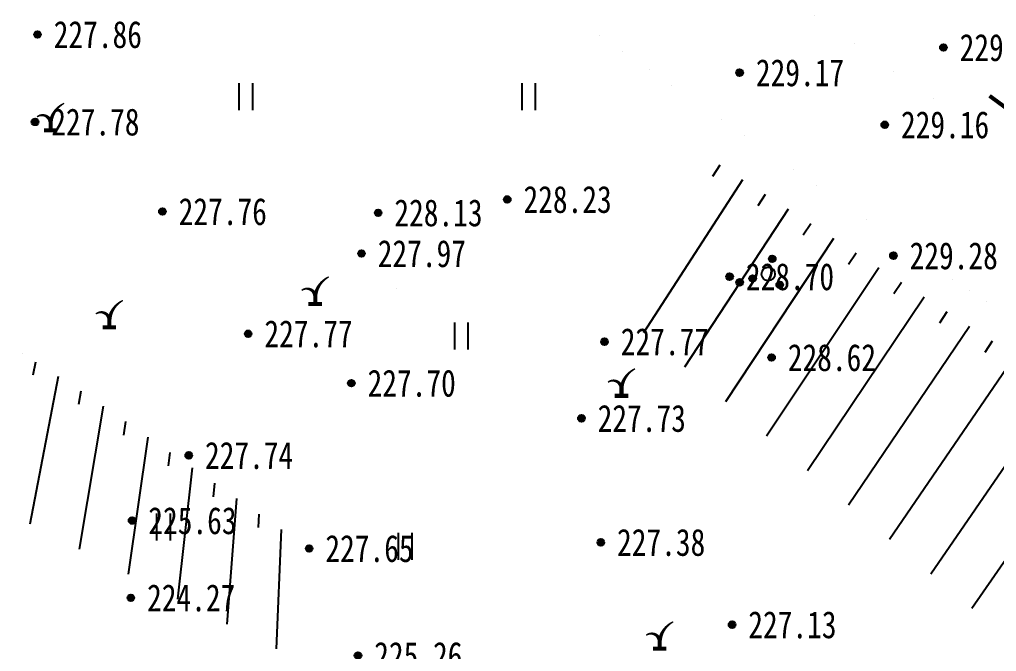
# Model space of a CAD drawing. Header units: millimetres. Extents: x -725 to 2274960, y -506 to 2980382.
# Drawn here: x 560397.66 to 560433.8, y 2885600.27 to 2885623.63 of the extents above; entities that cross this region are included whole.
import ezdxf
from ezdxf.enums import TextEntityAlignment as Align

# ---------------------------------------------------------------- set-up
doc = ezdxf.new("R2010")
doc.units = ezdxf.units.MM
doc.header["$LTSCALE"] = 1000
doc.linetypes.add('X3', pattern=[5, 4, -1])
doc.linetypes.add('X4', pattern=[1.6, 0, -1.6])
for name, color, linetype in [('assist', 8, 'Continuous'), ('DLSS', 8, 'Continuous'), ('DMTZ', 8, 'Continuous'), ('GCD', 8, 'Continuous'), ('JMD', 8, 'Continuous'), ('SXSS', 5, 'Continuous'), ('YHJ_剖面_梁板', 4, 'Continuous'), ('ZBTZ', 8, 'Continuous')]:
    doc.layers.add(name, color=color, linetype=linetype)
doc.styles.add('等线体', font='simhei.ttf')
doc.linetypes.add('10421', pattern='A,2,[150,AAA.SHX,S=0.5,R=0,X=0,Y=0.5],1e-11', length=2)
doc.linetypes.add('1161', pattern='A,0,[149,AAA.SHX,S=0.15,R=0,X=0,Y=0],-1.6', length=1.6)
doc.linetypes.add('443', pattern='A,5,[169,AAA.SHX,S=0.83,R=0,X=0,Y=0],5', length=10)

# ---------------------------------------------------------------- blocks, each defined once
blk = doc.blocks.new('gc123')
at = {"flags": 128}
for points in [[(1, 2, 0.1, 0.3, 0.253002), (0, 0.555, 0.15, 0.15, 0)], [(0, 0.555, 0.3, 0.1, 0.588194), (-1, 1, 0.05, 0.1, 0)]]:
    blk.add_lwpolyline(points, format="xyseb", dxfattribs=at)
at = {"linetype": 'Continuous', "const_width": 0.3}
blk.add_lwpolyline([(-0.5, 0), (0.5, 0)], dxfattribs=at)
at = {"linetype": 'Continuous', "const_width": 0.3, "flags": 128}
blk.add_lwpolyline([(0, 0.555), (0, 0)], dxfattribs=at)
blk = doc.blocks.new('*U36')
at = {"linetype": 'Continuous'}
for points in [[(-0.25, 2.2), (-0.238, 2.123), (-0.238, 2.277)], [(-0.238, 2.277), (-0.202, 2.053), (-0.202, 2.347)], [(-0.202, 2.053), (-0.238, 2.277), (-0.238, 2.123)], [(-0.202, 2.347), (-0.147, 1.998), (-0.147, 2.402)], [(-0.147, 1.998), (-0.202, 2.347), (-0.202, 2.053)], [(-0.147, 2.402), (-0.077, 1.962), (-0.077, 2.438)], [(-0.077, 1.962), (-0.147, 2.402), (-0.147, 1.998)], [(-0.077, 2.438), (0, 1.95), (0, 2.45)], [(0, 1.95), (-0.077, 2.438), (-0.077, 1.962)], [(0, 2.45), (0.077, 1.962), (0.077, 2.438)], [(0.077, 1.962), (0, 2.45), (0, 1.95)], [(0.077, 2.438), (0.147, 1.998), (0.147, 2.402)], [(0.147, 1.998), (0.077, 2.438), (0.077, 1.962)], [(0.147, 2.402), (0.202, 2.053), (0.202, 2.347)], [(0.202, 2.053), (0.147, 2.402), (0.147, 1.998)], [(0.202, 2.347), (0.238, 2.123), (0.238, 2.277)], [(0.238, 2.123), (0.202, 2.347), (0.202, 2.053)], [(0.25, 2.2), (0.238, 2.277), (0.238, 2.123)]]:
    blk.add_solid(points, dxfattribs=at)
blk = doc.blocks.new('*U35')
at = {"linetype": 'Continuous'}
for points in [[(-0.077, 1.438), (0, 0.95), (0, 1.45)], [(0, 1.45), (0.077, 0.962), (0.077, 1.438)], [(0.077, 0.962), (0, 1.45), (0, 0.95)], [(-0.25, 1.2), (-0.238, 1.123), (-0.238, 1.277)], [(-0.238, 1.277), (-0.202, 1.053), (-0.202, 1.347)], [(-0.202, 1.053), (-0.238, 1.277), (-0.238, 1.123)], [(-0.202, 1.347), (-0.147, 0.998), (-0.147, 1.402)], [(-0.147, 0.998), (-0.202, 1.347), (-0.202, 1.053)], [(-0.147, 1.402), (-0.077, 0.962), (-0.077, 1.438)], [(-0.077, 0.962), (-0.147, 1.402), (-0.147, 0.998)], [(0, 0.95), (-0.077, 1.438), (-0.077, 0.962)], [(0.077, 1.438), (0.147, 0.998), (0.147, 1.402)], [(0.147, 0.998), (0.077, 1.438), (0.077, 0.962)], [(0.147, 1.402), (0.202, 1.053), (0.202, 1.347)], [(0.202, 1.053), (0.147, 1.402), (0.147, 0.998)], [(0.202, 1.347), (0.238, 1.123), (0.238, 1.277)], [(0.238, 1.123), (0.202, 1.347), (0.202, 1.053)], [(0.25, 1.2), (0.238, 1.277), (0.238, 1.123)]]:
    blk.add_solid(points, dxfattribs=at)
blk = doc.blocks.new('*U34')
at = {"linetype": 'Continuous'}
for points in [[(-1.25, -0.6), (-1.238, -0.677), (-1.238, -0.523)], [(-1.238, -0.523), (-1.202, -0.747), (-1.202, -0.453)], [(-1.202, -0.747), (-1.238, -0.523), (-1.238, -0.677)], [(-1.202, -0.453), (-1.147, -0.802), (-1.147, -0.398)], [(-1.147, -0.802), (-1.202, -0.453), (-1.202, -0.747)], [(-1.147, -0.398), (-1.077, -0.838), (-1.077, -0.362)], [(-1.077, -0.838), (-1.147, -0.398), (-1.147, -0.802)], [(-1.077, -0.362), (-1, -0.85), (-1, -0.35)], [(-1, -0.85), (-1.077, -0.362), (-1.077, -0.838)], [(-1, -0.35), (-0.923, -0.838), (-0.923, -0.362)], [(-0.923, -0.838), (-1, -0.35), (-1, -0.85)], [(-0.923, -0.362), (-0.853, -0.802), (-0.853, -0.398)], [(-0.853, -0.802), (-0.923, -0.362), (-0.923, -0.838)], [(-0.853, -0.398), (-0.798, -0.747), (-0.798, -0.453)], [(-0.798, -0.747), (-0.853, -0.398), (-0.853, -0.802)], [(-0.798, -0.453), (-0.762, -0.677), (-0.762, -0.523)], [(-0.762, -0.677), (-0.798, -0.453), (-0.798, -0.747)], [(-0.75, -0.6), (-0.762, -0.523), (-0.762, -0.677)]]:
    blk.add_solid(points, dxfattribs=at)
blk = doc.blocks.new('*U33')
at = {"linetype": 'Continuous'}
for points in [[(0.75, -0.6), (0.762, -0.677), (0.762, -0.523)], [(0.762, -0.523), (0.798, -0.747), (0.798, -0.453)], [(0.798, -0.747), (0.762, -0.523), (0.762, -0.677)], [(0.798, -0.453), (0.853, -0.802), (0.853, -0.398)], [(0.853, -0.802), (0.798, -0.453), (0.798, -0.747)], [(0.853, -0.398), (0.923, -0.838), (0.923, -0.362)], [(0.923, -0.838), (0.853, -0.398), (0.853, -0.802)], [(0.923, -0.362), (1, -0.85), (1, -0.35)], [(1, -0.85), (0.923, -0.362), (0.923, -0.838)], [(1, -0.35), (1.077, -0.838), (1.077, -0.362)], [(1.077, -0.838), (1, -0.35), (1, -0.85)], [(1.077, -0.362), (1.147, -0.802), (1.147, -0.398)], [(1.147, -0.802), (1.077, -0.362), (1.077, -0.838)], [(1.147, -0.398), (1.202, -0.747), (1.202, -0.453)], [(1.202, -0.747), (1.147, -0.398), (1.147, -0.802)], [(1.202, -0.453), (1.238, -0.677), (1.238, -0.523)], [(1.238, -0.677), (1.202, -0.453), (1.202, -0.747)], [(1.25, -0.6), (1.238, -0.523), (1.238, -0.677)]]:
    blk.add_solid(points, dxfattribs=at)
blk = doc.blocks.new('gc160')
for centre, radius in [((0, 2.2), 0.25), ((0, 1.2), 0.25), ((0, 0), 0.5), ((-1, -0.6), 0.25), ((1, -0.6), 0.25)]:
    blk.add_circle(centre, radius)
at = {"linetype": 'Continuous'}
for name in ['*U36', '*U35', '*U34', '*U33']:
    blk.add_blockref(name, (0, 0), dxfattribs=at)
blk = doc.blocks.new('gc121')
for p, q in [((-0.5, 0), (-0.5, 2)), ((0.5, 0), (0.5, 2))]:
    blk.add_line(p, q)
blk = doc.blocks.new('gc200')
h = blk.add_hatch(color=256)
edge = h.paths.add_edge_path()
edge.add_arc((0, 0), 0.25, 0, 360)
blk.add_circle((0, 0), 0.25)

msp = doc.modelspace()

# ---------------------------------------------------------------- linework, layer by layer
at = {"layer": 'assist', "linetype": 'Continuous', "const_width": 0.00000222, "flags": 128}
for points in [[(560371.3757, 2885629.963), (560376.1613, 2885626.6797), (560379.2263, 2885623.4611), (560388.399, 2885617.2501), (560400.2141, 2885609.7102), (560407.8671, 2885604.4093), (560407.2737, 2885600.2982), (560390.3839, 2885608.8465), (560368.6341, 2885623.395)], [(560371.3757, 2885629.963), (560376.1613, 2885626.6797), (560379.2263, 2885623.4611), (560388.399, 2885617.2501), (560400.2141, 2885609.7102), (560407.8671, 2885604.4093), (560407.2737, 2885600.2982), (560390.3839, 2885608.8465), (560368.6341, 2885623.395)], [(560422.729, 2885618.7947), (560436.8254, 2885609.6889), (560458.8227, 2885595.594), (560477.608, 2885581.7345), (560486.6463, 2885574.9887), (560501.4833, 2885561.9574), (560509.7471, 2885554.6603), (560504.4053, 2885549.308), (560498.293, 2885554.0558), (560480.9079, 2885571.1457), (560459.6912, 2885584.8182), (560437.6658, 2885597.8396), (560419.2278, 2885613.3274)], [(560422.729, 2885618.7947), (560436.8254, 2885609.6889), (560458.8227, 2885595.594), (560477.608, 2885581.7345), (560486.6463, 2885574.9887), (560501.4833, 2885561.9574), (560509.7471, 2885554.6603), (560504.4053, 2885549.308), (560498.293, 2885554.0558), (560480.9079, 2885571.1457), (560459.6912, 2885584.8182), (560437.6658, 2885597.8396), (560419.2278, 2885613.3274)]]:
    msp.add_lwpolyline(points, close=True, dxfattribs=at)
at = {"layer": 'assist', "color": 8, "linetype": 'Continuous', "const_width": 0.00000222, "flags": 128}
msp.add_lwpolyline([(560415.1388, 2885600.511), (560424.866, 2885594.6311), (560440.3629, 2885584.4867), (560451.8439, 2885575.9953), (560462.3093, 2885568.3624), (560470.6625, 2885560.9388), (560480.5006, 2885554.3019), (560491.987, 2885545.1086), (560499.8502, 2885539.157), (560495.8505, 2885536.545), (560481.5448, 2885548.3402), (560460.2217, 2885565.5946), (560442.9716, 2885578.6093), (560427.3952, 2885588.1665), (560413.7529, 2885596.1384)], close=True, dxfattribs=at)
msp.add_lwpolyline([(560415.1388, 2885600.511), (560424.866, 2885594.6311), (560440.3629, 2885584.4867), (560451.8439, 2885575.9953), (560462.3093, 2885568.3624), (560470.6625, 2885560.9388), (560480.5006, 2885554.3019), (560491.987, 2885545.1086), (560499.8502, 2885539.157), (560495.8505, 2885536.545), (560481.5448, 2885548.3402), (560460.2217, 2885565.5946), (560442.9716, 2885578.6093), (560427.3952, 2885588.1665), (560413.7529, 2885596.1384)], close=True, dxfattribs=at)
at = {"layer": 'DLSS', "linetype": 'X3', "const_width": 0.0001, "flags": 128}
for points, elevation in [([(560602.7051, 2885498.5574), (560587.9401, 2885503.5184), (560577.2169, 2885507.2568), (560567.1558, 2885512.0239), (560553.8781, 2885519.2211), (560538.0305, 2885531.2246), (560524.6792, 2885542.6793), (560513.0957, 2885552.6893), (560495.4796, 2885568.2188), (560484.0251, 2885577.9468), (560458.6705, 2885596.5553), (560431.8988, 2885614.212), (560412.7416, 2885627.4434), (560396.9685, 2885635.5986), (560390.6671, 2885639.1491)], 222.1495), ([(560412.158, 2885633.289), (560418.9093, 2885629.2711), (560425.987, 2885624.5234), (560438.1994, 2885616.0126), (560446.8462, 2885610.0254), (560461.2674, 2885600.435), (560468.4164, 2885595.6736), (560482.6738, 2885585.0549), (560495.5396, 2885574.2139), (560510.3611, 2885561.808), (560525.307, 2885548.57), (560534.2104, 2885540.6416), (560541.3275, 2885534.5549), (560549.242, 2885528.2381), (560556.1877, 2885523.4429), (560565.2041, 2885518.4674), (560574.7122, 2885513.6644), (560583.2466, 2885510.3415), (560592.3922, 2885506.7754), (560600.8898, 2885504.2336), (560604.4755, 2885502.9819)], 222.9981)]:
    msp.add_lwpolyline(points, dxfattribs=dict(at, elevation=elevation))
at = {"layer": 'DLSS', "color": 4, "const_width": 0.0001, "flags": 128}
for points, elevation in [([(560602.7051, 2885498.5574), (560587.9401, 2885503.5184), (560577.2169, 2885507.2568), (560567.1558, 2885512.0239), (560553.8781, 2885519.2211), (560538.0305, 2885531.2246), (560524.6792, 2885542.6793), (560513.0957, 2885552.6893), (560495.4796, 2885568.2188), (560484.0251, 2885577.9468), (560458.6705, 2885596.5553), (560431.8988, 2885614.212), (560412.7416, 2885627.4434), (560396.9685, 2885635.5986), (560390.6671, 2885639.1491)], 222.1495), ([(560412.158, 2885633.289), (560418.9093, 2885629.2711), (560425.987, 2885624.5234), (560438.1994, 2885616.0126), (560446.8462, 2885610.0254), (560461.2674, 2885600.435), (560468.4164, 2885595.6736), (560482.6738, 2885585.0549), (560495.5396, 2885574.2139), (560510.3611, 2885561.808), (560525.307, 2885548.57), (560534.2104, 2885540.6416), (560541.3275, 2885534.5549), (560549.242, 2885528.2381), (560556.1877, 2885523.4429), (560565.2041, 2885518.4674), (560574.7122, 2885513.6644), (560583.2466, 2885510.3415), (560592.3922, 2885506.7754), (560600.8898, 2885504.2336), (560604.4755, 2885502.9819)], 222.9981)]:
    msp.add_lwpolyline(points, dxfattribs=dict(at, elevation=elevation))
at = {"layer": 'DMTZ', "linetype": 'Continuous'}
for p, q in [((560423.569, 2885618.2521, 222.9543), (560423.2982, 2885617.8317, 222.9543)), ((560423.569, 2885618.2521, 222.9543), (560423.2982, 2885617.8317, 222.9543)), ((560424.409, 2885617.7095, 222.9543), (560420.7453, 2885612.0528, 222.9543)), ((560424.409, 2885617.7095, 222.9543), (560420.7453, 2885612.0528, 222.9543)), ((560425.2489, 2885617.1669, 222.9543), (560424.9761, 2885616.7479, 222.9543)), ((560425.2489, 2885617.1669, 222.9543), (560424.9761, 2885616.7479, 222.9543)), ((560426.0889, 2885616.6243, 222.9543), (560422.2628, 2885610.7781, 222.9543)), ((560426.0889, 2885616.6243, 222.9543), (560422.2628, 2885610.7781, 222.9543)), ((560426.9289, 2885616.0817, 222.9543), (560426.6542, 2885615.6639, 222.9543)), ((560426.9289, 2885616.0817, 222.9543), (560426.6542, 2885615.6639, 222.9543)), ((560427.7689, 2885615.5391, 222.9543), (560423.7803, 2885609.5034, 222.9543)), ((560427.7689, 2885615.5391, 222.9543), (560423.7803, 2885609.5034, 222.9543)), ((560428.6089, 2885614.9965, 222.9543), (560428.3324, 2885614.5799, 222.9543)), ((560428.6089, 2885614.9965, 222.9543), (560428.3324, 2885614.5799, 222.9543)), ((560429.4489, 2885614.4539, 222.9543), (560425.2978, 2885608.2287, 222.9543)), ((560429.4489, 2885614.4539, 222.9543), (560425.2978, 2885608.2287, 222.9543)), ((560430.2889, 2885613.9113, 222.9543), (560430.0107, 2885613.4958, 222.9543)), ((560430.2889, 2885613.9113, 222.9543), (560430.0107, 2885613.4958, 222.9543)), ((560431.1289, 2885613.3687, 222.9543), (560426.8153, 2885606.954, 222.9543)), ((560431.1289, 2885613.3687, 222.9543), (560426.8153, 2885606.954, 222.9543)), ((560431.9689, 2885612.826, 222.9543), (560431.6891, 2885612.4117, 222.9543)), ((560431.9689, 2885612.826, 222.9543), (560431.6891, 2885612.4117, 222.9543)), ((560432.8088, 2885612.2834, 222.9543), (560428.3328, 2885605.6793, 222.9543)), ((560432.8088, 2885612.2834, 222.9543), (560428.3328, 2885605.6793, 222.9543)), ((560433.6488, 2885611.7408, 222.9543), (560433.3676, 2885611.3274, 222.9543)), ((560433.6488, 2885611.7408, 222.9543), (560433.3676, 2885611.3274, 222.9543)), ((560434.4888, 2885611.1982, 222.9543), (560429.8503, 2885604.4046, 222.9543)), ((560434.4888, 2885611.1982, 222.9543), (560429.8503, 2885604.4046, 222.9543)), ((560398.24, 2885610.97, 221.3898), (560398.1409, 2885610.4799, 221.3898)), ((560398.24, 2885610.97, 221.3898), (560398.1409, 2885610.4799, 221.3898)), ((560399.083, 2885610.432, 221.3898), (560398.0322, 2885604.9755, 221.3898)), ((560399.083, 2885610.432, 221.3898), (560398.0322, 2885604.9755, 221.3898)), ((560436.1688, 2885610.113, 222.9543), (560431.3678, 2885603.13, 222.9543)), ((560436.1688, 2885610.113, 222.9543), (560431.3678, 2885603.13, 222.9543)), ((560399.926, 2885609.8941, 221.3898), (560399.8362, 2885609.4022, 221.3898)), ((560399.926, 2885609.8941, 221.3898), (560399.8362, 2885609.4022, 221.3898)), ((560400.7552, 2885609.3354, 221.3898), (560399.8554, 2885604.0527, 221.3898)), ((560400.7552, 2885609.3354, 221.3898), (560399.8554, 2885604.0527, 221.3898)), ((560437.8512, 2885609.0316, 222.9543), (560432.8852, 2885601.8553, 222.9543)), ((560437.8512, 2885609.0316, 222.9543), (560432.8852, 2885601.8553, 222.9543)), ((560401.5772, 2885608.766, 221.3898), (560401.4999, 2885608.272, 221.3898)), ((560401.5772, 2885608.766, 221.3898), (560401.4999, 2885608.272, 221.3898)), ((560402.3993, 2885608.1966, 221.3898), (560401.6787, 2885603.1299, 221.3898)), ((560402.3993, 2885608.1966, 221.3898), (560401.6787, 2885603.1299, 221.3898)), ((560403.2214, 2885607.6272, 221.3898), (560403.1582, 2885607.1312, 221.3898)), ((560403.2214, 2885607.6272, 221.3898), (560403.1582, 2885607.1312, 221.3898)), ((560404.0434, 2885607.0578, 221.3898), (560403.5019, 2885602.2071, 221.3898)), ((560404.0434, 2885607.0578, 221.3898), (560403.5019, 2885602.2071, 221.3898)), ((560404.8655, 2885606.4884, 221.3898), (560404.818, 2885605.9906, 221.3898)), ((560404.8655, 2885606.4884, 221.3898), (560404.818, 2885605.9906, 221.3898)), ((560405.6875, 2885605.919, 221.3898), (560405.3252, 2885601.2843, 221.3898)), ((560405.6875, 2885605.919, 221.3898), (560405.3252, 2885601.2843, 221.3898)), ((560406.5096, 2885605.3496, 221.3898), (560406.4795, 2885604.8505, 221.3898)), ((560406.5096, 2885605.3496, 221.3898), (560406.4795, 2885604.8505, 221.3898)), ((560407.3317, 2885604.7802, 221.3898), (560407.1485, 2885600.3615, 221.3898)), ((560407.3317, 2885604.7802, 221.3898), (560407.1485, 2885600.3615, 221.3898))]:
    msp.add_line(p, q, dxfattribs=at)
at = {"layer": 'DMTZ', "linetype": '10421', "elevation": 222.7383, "flags": 128}
msp.add_lwpolyline([(560400.7328, 2885622.07, 0.00000222, 0.00000222, 0), (560398.3013, 2885624.6301, 0.00000222, 0.00000222, 0), (560395.3984, 2885626.8153, 0.00000222, 0.00000222, 0), (560391.7759, 2885628.9428, 0.00000222, 0.00000222, 0), (560389.2984, 2885630.5712, 0.00000222, 0.00000222, 0)], format="xyseb", dxfattribs=at)
msp.add_lwpolyline([(560400.7328, 2885622.07, 0.00000222, 0.00000222, 0), (560398.3013, 2885624.6301, 0.00000222, 0.00000222, 0), (560395.3984, 2885626.8153, 0.00000222, 0.00000222, 0), (560391.7759, 2885628.9428, 0.00000222, 0.00000222, 0), (560389.2984, 2885630.5712, 0.00000222, 0.00000222, 0)], format="xyseb", dxfattribs=at)
at = {"layer": 'DMTZ', "linetype": 'Continuous', "const_width": 0.00000222}
for points, elevation in [([(560371.3757, 2885629.963), (560376.1613, 2885626.6797), (560379.2263, 2885623.4611), (560388.399, 2885617.2501), (560400.2141, 2885609.7102), (560407.8671, 2885604.4093)], 221.3898), ([(560371.3757, 2885629.963), (560376.1613, 2885626.6797), (560379.2263, 2885623.4611), (560388.399, 2885617.2501), (560400.2141, 2885609.7102), (560407.8671, 2885604.4093)], 221.3898), ([(560422.729, 2885618.7947), (560436.8254, 2885609.6889), (560458.8227, 2885595.594), (560477.608, 2885581.7345), (560486.6463, 2885574.9887), (560501.4833, 2885561.9574), (560509.7471, 2885554.6603)], 222.9543), ([(560422.729, 2885618.7947), (560436.8254, 2885609.6889), (560458.8227, 2885595.594), (560477.608, 2885581.7345), (560486.6463, 2885574.9887), (560501.4833, 2885561.9574), (560509.7471, 2885554.6603)], 222.9543), ([(560415.1388, 2885600.511), (560424.866, 2885594.6311), (560440.3629, 2885584.4867), (560451.8439, 2885575.9953), (560462.3093, 2885568.3624), (560470.6625, 2885560.9388), (560480.5006, 2885554.3019), (560491.987, 2885545.1086), (560499.8502, 2885539.157)], 220.0246), ([(560415.1388, 2885600.511), (560424.866, 2885594.6311), (560440.3629, 2885584.4867), (560451.8439, 2885575.9953), (560462.3093, 2885568.3624), (560470.6625, 2885560.9388), (560480.5006, 2885554.3019), (560491.987, 2885545.1086), (560499.8502, 2885539.157)], 220.0246)]:
    msp.add_lwpolyline(points, dxfattribs=dict(at, elevation=elevation))
at = {"layer": 'DMTZ', "linetype": 'X4', "const_width": 0.00000222}
for points, elevation in [([(560368.6341, 2885623.395), (560390.3839, 2885608.8465), (560407.2737, 2885600.2982)], 221.3898), ([(560368.6341, 2885623.395), (560390.3839, 2885608.8465), (560407.2737, 2885600.2982)], 221.3898), ([(560419.2278, 2885613.3274), (560437.6658, 2885597.8396), (560459.6912, 2885584.8182), (560480.9079, 2885571.1457), (560498.293, 2885554.0558), (560504.4053, 2885549.308)], 222.9543)]:
    msp.add_lwpolyline(points, dxfattribs=dict(at, elevation=elevation))
at = {"layer": 'JMD', "linetype": '443', "elevation": 224.4733, "flags": 128}
msp.add_lwpolyline([(560433.5464, 2885620.8112, 0.15, 0.15, 0), (560440.5297, 2885615.6903, 0.15, 0.15, 0), (560444.8788, 2885618.941, 0.15, 0.15, 0)], format="xyseb", dxfattribs=at)
msp.add_lwpolyline([(560433.5464, 2885620.8112, 0.15, 0.15, 0), (560440.5297, 2885615.6903, 0.15, 0.15, 0), (560444.8788, 2885618.941, 0.15, 0.15, 0)], format="xyseb", dxfattribs=at)
at = {"layer": 'SXSS', "linetype": 'Continuous', "elevation": 217.1504, "flags": 128}
msp.add_lwpolyline([(560434.5789, 2885582.8984, 0.00000222, 0.00000222, 0), (560429.0172, 2885586.2701, 0.00000222, 0.00000222, 0), (560424.8243, 2885588.8277, 0.00000222, 0.00000222, 0), (560422.0923, 2885590.3424, 0.00000222, 0.00000222, 0), (560413.6528, 2885595.017, 0.00000222, 0.00000222, 0), (560409.0036, 2885597.3331, 0.00000222, 0.00000222, 0), (560405.636, 2885598.9997, 0.00000222, 0.00000222, 0), (560402.1952, 2885600.6123, 0.00000222, 0.00000222, 0), (560399.5264, 2885602.5159, 0.00000222, 0.00000222, 0), (560397.4825, 2885604.2126, 0.00000222, 0.00000222, 0)], format="xyseb", dxfattribs=at)
msp.add_lwpolyline([(560434.5789, 2885582.8984, 0.00000222, 0.00000222, 0), (560429.0172, 2885586.2701, 0.00000222, 0.00000222, 0), (560424.8243, 2885588.8277, 0.00000222, 0.00000222, 0), (560422.0923, 2885590.3424, 0.00000222, 0.00000222, 0), (560413.6528, 2885595.017, 0.00000222, 0.00000222, 0), (560409.0036, 2885597.3331, 0.00000222, 0.00000222, 0), (560405.636, 2885598.9997, 0.00000222, 0.00000222, 0), (560402.1952, 2885600.6123, 0.00000222, 0.00000222, 0), (560399.5264, 2885602.5159, 0.00000222, 0.00000222, 0), (560397.4825, 2885604.2126, 0.00000222, 0.00000222, 0)], format="xyseb", dxfattribs=at)
at = {"layer": 'YHJ_剖面_梁板'}
msp.add_circle((589254.9496, 2837256.879), 143124.932, dxfattribs=at)
at = {"layer": 'ZBTZ', "linetype": '1161', "flags": 128}
for points, elevation in [([(560388.4728, 2885630.5038, 0.00000222, 0.00000222, 0), (560384.3416, 2885623.415, 0.00000222, 0.00000222, 0), (560387.8288, 2885619.0314, 0.00000222, 0.00000222, 0), (560396.9663, 2885612.2335, 0.00000222, 0.00000222, 0), (560404.6635, 2885607.3008, 0.00000222, 0.00000222, 0), (560408.7427, 2885604.726, 0.00000222, 0.00000222, 0), (560412.4437, 2885612.939, 0.00000222, 0.00000222, 0), (560410.1232, 2885615.0389, 0.00000222, 0.00000222, 0), (560391.8239, 2885627.284, 0.00000222, 0.00000222, 0), (560388.4728, 2885630.5038, 0.00000222, 0.00000222, 0)], 222.6535), ([(560388.4728, 2885630.5038, 0.00000222, 0.00000222, 0), (560384.3416, 2885623.415, 0.00000222, 0.00000222, 0), (560387.8288, 2885619.0314, 0.00000222, 0.00000222, 0), (560396.9663, 2885612.2335, 0.00000222, 0.00000222, 0), (560404.6635, 2885607.3008, 0.00000222, 0.00000222, 0), (560408.7427, 2885604.726, 0.00000222, 0.00000222, 0), (560412.4437, 2885612.939, 0.00000222, 0.00000222, 0), (560410.1232, 2885615.0389, 0.00000222, 0.00000222, 0), (560391.8239, 2885627.284, 0.00000222, 0.00000222, 0), (560388.4728, 2885630.5038, 0.00000222, 0.00000222, 0)], 222.6535), ([(560452.4925, 2885589.7962, 0.00000222, 0.00000222, 0), (560442.1956, 2885595.5323, 0.00000222, 0.00000222, 0), (560432.2097, 2885602.4995, 0.00000222, 0.00000222, 0), (560417.925, 2885613.9105, 0.00000222, 0.00000222, 0), (560413.5263, 2885609.0881, 0.00000222, 0.00000222, 0), (560413.5397, 2885606.5388, 0.00000222, 0.00000222, 0), (560416.3404, 2885601.4121, 0.00000222, 0.00000222, 0), (560419.9271, 2885598.6591, 0.00000222, 0.00000222, 0), (560427.0126, 2885593.4027, 0.00000222, 0.00000222, 0), (560436.9781, 2885586.9919, 0.00000222, 0.00000222, 0), (560444.266, 2885581.9887, 0.00000222, 0.00000222, 0), (560447.6636, 2885579.841, 0.00000222, 0.00000222, 0), (560449.7851, 2885585.1221, 0.00000222, 0.00000222, 0), (560452.4925, 2885589.7962, 0.00000222, 0.00000222, 0)], 219.8638), ([(560452.4925, 2885589.7962, 0.00000222, 0.00000222, 0), (560442.1956, 2885595.5323, 0.00000222, 0.00000222, 0), (560432.2097, 2885602.4995, 0.00000222, 0.00000222, 0), (560417.925, 2885613.9105, 0.00000222, 0.00000222, 0), (560413.5263, 2885609.0881, 0.00000222, 0.00000222, 0), (560413.5397, 2885606.5388, 0.00000222, 0.00000222, 0), (560416.3404, 2885601.4121, 0.00000222, 0.00000222, 0), (560419.9271, 2885598.6591, 0.00000222, 0.00000222, 0), (560427.0126, 2885593.4027, 0.00000222, 0.00000222, 0), (560436.9781, 2885586.9919, 0.00000222, 0.00000222, 0), (560444.266, 2885581.9887, 0.00000222, 0.00000222, 0), (560447.6636, 2885579.841, 0.00000222, 0.00000222, 0), (560449.7851, 2885585.1221, 0.00000222, 0.00000222, 0), (560452.4925, 2885589.7962, 0.00000222, 0.00000222, 0)], 219.8638)]:
    msp.add_lwpolyline(points, format="xyseb", dxfattribs=dict(at, elevation=elevation))

# ---------------------------------------------------------------- block references
at = {"layer": 'GCD', "linetype": 'Continuous'}
ref = msp.add_blockref('gc200', (560398.319, 2885623.079, 227.863), dxfattribs=dict(at, xscale=0.5, yscale=0.5, zscale=0.5))
ref.add_attrib('height', '227.86', dxfattribs={"linetype": 'Continuous', "height": 1, "style": '等线体', "width": 0.8}).set_placement((560398.919, 2885623.079, 227.863), align=Align.MIDDLE_LEFT)
ref = msp.add_blockref('gc200', (560398.319, 2885623.079, 227.863), dxfattribs=dict(at, xscale=0.5, yscale=0.5, zscale=0.5))
ref.add_attrib('height', '227.86', dxfattribs={"linetype": 'Continuous', "height": 1, "style": '等线体', "width": 0.8}).set_placement((560398.919, 2885623.079, 227.863), align=Align.MIDDLE_LEFT)
ref = msp.add_blockref('gc200', (560431.839, 2885622.599, 229.452), dxfattribs=dict(at, xscale=0.5, yscale=0.5, zscale=0.5))
ref.add_attrib('height', '229.45', dxfattribs={"linetype": 'Continuous', "height": 1, "style": '等线体', "width": 0.8}).set_placement((560432.439, 2885622.599, 229.452), align=Align.MIDDLE_LEFT)
ref = msp.add_blockref('gc200', (560431.839, 2885622.599, 229.452), dxfattribs=dict(at, xscale=0.5, yscale=0.5, zscale=0.5))
ref.add_attrib('height', '229.45', dxfattribs={"linetype": 'Continuous', "height": 1, "style": '等线体', "width": 0.8}).set_placement((560432.439, 2885622.599, 229.452), align=Align.MIDDLE_LEFT)
ref = msp.add_blockref('gc200', (560424.299, 2885621.667, 229.17), dxfattribs=dict(at, xscale=0.5, yscale=0.5, zscale=0.5))
ref.add_attrib('height', '229.17', dxfattribs={"linetype": 'Continuous', "height": 1, "style": '等线体', "width": 0.8}).set_placement((560424.899, 2885621.667, 229.17), align=Align.MIDDLE_LEFT)
ref = msp.add_blockref('gc200', (560424.299, 2885621.667, 229.17), dxfattribs=dict(at, xscale=0.5, yscale=0.5, zscale=0.5))
ref.add_attrib('height', '229.17', dxfattribs={"linetype": 'Continuous', "height": 1, "style": '等线体', "width": 0.8}).set_placement((560424.899, 2885621.667, 229.17), align=Align.MIDDLE_LEFT)
ref = msp.add_blockref('gc200', (560398.228, 2885619.846, 227.78), dxfattribs=dict(at, xscale=0.5, yscale=0.5, zscale=0.5))
ref.add_attrib('height', '227.78', dxfattribs={"linetype": 'Continuous', "height": 1, "style": '等线体', "width": 0.8}).set_placement((560398.828, 2885619.846, 227.78), align=Align.MIDDLE_LEFT)
ref = msp.add_blockref('gc200', (560398.228, 2885619.846, 227.78), dxfattribs=dict(at, xscale=0.5, yscale=0.5, zscale=0.5))
ref.add_attrib('height', '227.78', dxfattribs={"linetype": 'Continuous', "height": 1, "style": '等线体', "width": 0.8}).set_placement((560398.828, 2885619.846, 227.78), align=Align.MIDDLE_LEFT)
ref = msp.add_blockref('gc200', (560429.668, 2885619.743, 229.159), dxfattribs=dict(at, xscale=0.5, yscale=0.5, zscale=0.5))
ref.add_attrib('height', '229.16', dxfattribs={"linetype": 'Continuous', "height": 1, "style": '等线体', "width": 0.8}).set_placement((560430.268, 2885619.743, 229.159), align=Align.MIDDLE_LEFT)
ref = msp.add_blockref('gc200', (560429.668, 2885619.743, 229.159), dxfattribs=dict(at, xscale=0.5, yscale=0.5, zscale=0.5))
ref.add_attrib('height', '229.16', dxfattribs={"linetype": 'Continuous', "height": 1, "style": '等线体', "width": 0.8}).set_placement((560430.268, 2885619.743, 229.159), align=Align.MIDDLE_LEFT)
ref = msp.add_blockref('gc200', (560415.701, 2885616.982, 228.232), dxfattribs=dict(at, xscale=0.5, yscale=0.5, zscale=0.5))
ref.add_attrib('height', '228.23', dxfattribs={"linetype": 'Continuous', "height": 1, "style": '等线体', "width": 0.8}).set_placement((560416.301, 2885616.982, 228.232), align=Align.MIDDLE_LEFT)
ref = msp.add_blockref('gc200', (560415.701, 2885616.982, 228.232), dxfattribs=dict(at, xscale=0.5, yscale=0.5, zscale=0.5))
ref.add_attrib('height', '228.23', dxfattribs={"linetype": 'Continuous', "height": 1, "style": '等线体', "width": 0.8}).set_placement((560416.301, 2885616.982, 228.232), align=Align.MIDDLE_LEFT)
ref = msp.add_blockref('gc200', (560402.942, 2885616.534, 227.757), dxfattribs=dict(at, xscale=0.5, yscale=0.5, zscale=0.5))
ref.add_attrib('height', '227.76', dxfattribs={"linetype": 'Continuous', "height": 1, "style": '等线体', "width": 0.8}).set_placement((560403.542, 2885616.534, 227.757), align=Align.MIDDLE_LEFT)
ref = msp.add_blockref('gc200', (560402.942, 2885616.534, 227.757), dxfattribs=dict(at, xscale=0.5, yscale=0.5, zscale=0.5))
ref.add_attrib('height', '227.76', dxfattribs={"linetype": 'Continuous', "height": 1, "style": '等线体', "width": 0.8}).set_placement((560403.542, 2885616.534, 227.757), align=Align.MIDDLE_LEFT)
ref = msp.add_blockref('gc200', (560410.923, 2885616.487, 228.131), dxfattribs=dict(at, xscale=0.5, yscale=0.5, zscale=0.5))
ref.add_attrib('height', '228.13', dxfattribs={"linetype": 'Continuous', "height": 1, "style": '等线体', "width": 0.8}).set_placement((560411.523, 2885616.487, 228.131), align=Align.MIDDLE_LEFT)
ref = msp.add_blockref('gc200', (560410.923, 2885616.487, 228.131), dxfattribs=dict(at, xscale=0.5, yscale=0.5, zscale=0.5))
ref.add_attrib('height', '228.13', dxfattribs={"linetype": 'Continuous', "height": 1, "style": '等线体', "width": 0.8}).set_placement((560411.523, 2885616.487, 228.131), align=Align.MIDDLE_LEFT)
ref = msp.add_blockref('gc200', (560410.308, 2885614.981, 227.966), dxfattribs=dict(at, xscale=0.5, yscale=0.5, zscale=0.5))
ref.add_attrib('height', '227.97', dxfattribs={"linetype": 'Continuous', "height": 1, "style": '等线体', "width": 0.8}).set_placement((560410.908, 2885614.981, 227.966), align=Align.MIDDLE_LEFT)
ref = msp.add_blockref('gc200', (560410.308, 2885614.981, 227.966), dxfattribs=dict(at, xscale=0.5, yscale=0.5, zscale=0.5))
ref.add_attrib('height', '227.97', dxfattribs={"linetype": 'Continuous', "height": 1, "style": '等线体', "width": 0.8}).set_placement((560410.908, 2885614.981, 227.966), align=Align.MIDDLE_LEFT)
ref = msp.add_blockref('gc200', (560429.988, 2885614.901, 229.283), dxfattribs=dict(at, xscale=0.5, yscale=0.5, zscale=0.5))
ref.add_attrib('height', '229.28', dxfattribs={"linetype": 'Continuous', "height": 1, "style": '等线体', "width": 0.8}).set_placement((560430.588, 2885614.901, 229.283), align=Align.MIDDLE_LEFT)
ref = msp.add_blockref('gc200', (560429.988, 2885614.901, 229.283), dxfattribs=dict(at, xscale=0.5, yscale=0.5, zscale=0.5))
ref.add_attrib('height', '229.28', dxfattribs={"linetype": 'Continuous', "height": 1, "style": '等线体', "width": 0.8}).set_placement((560430.588, 2885614.901, 229.283), align=Align.MIDDLE_LEFT)
ref = msp.add_blockref('gc200', (560423.929, 2885614.127, 228.702), dxfattribs=dict(at, xscale=0.5, yscale=0.5, zscale=0.5))
ref.add_attrib('height', '228.70', dxfattribs={"linetype": 'Continuous', "height": 1, "style": '等线体', "width": 0.8}).set_placement((560424.529, 2885614.127, 228.702), align=Align.MIDDLE_LEFT)
ref = msp.add_blockref('gc200', (560423.929, 2885614.127, 228.702), dxfattribs=dict(at, xscale=0.5, yscale=0.5, zscale=0.5))
ref.add_attrib('height', '228.70', dxfattribs={"linetype": 'Continuous', "height": 1, "style": '等线体', "width": 0.8}).set_placement((560424.529, 2885614.127, 228.702), align=Align.MIDDLE_LEFT)
ref = msp.add_blockref('gc200', (560406.115, 2885612.016, 227.774), dxfattribs=dict(at, xscale=0.5, yscale=0.5, zscale=0.5))
ref.add_attrib('height', '227.77', dxfattribs={"linetype": 'Continuous', "height": 1, "style": '等线体', "width": 0.8}).set_placement((560406.715, 2885612.016, 227.774), align=Align.MIDDLE_LEFT)
ref = msp.add_blockref('gc200', (560406.115, 2885612.016, 227.774), dxfattribs=dict(at, xscale=0.5, yscale=0.5, zscale=0.5))
ref.add_attrib('height', '227.77', dxfattribs={"linetype": 'Continuous', "height": 1, "style": '等线体', "width": 0.8}).set_placement((560406.715, 2885612.016, 227.774), align=Align.MIDDLE_LEFT)
ref = msp.add_blockref('gc200', (560419.3, 2885611.723, 227.773), dxfattribs=dict(at, xscale=0.5, yscale=0.5, zscale=0.5))
ref.add_attrib('height', '227.77', dxfattribs={"linetype": 'Continuous', "height": 1, "style": '等线体', "width": 0.8}).set_placement((560419.9, 2885611.723, 227.773), align=Align.MIDDLE_LEFT)
ref = msp.add_blockref('gc200', (560419.3, 2885611.723, 227.773), dxfattribs=dict(at, xscale=0.5, yscale=0.5, zscale=0.5))
ref.add_attrib('height', '227.77', dxfattribs={"linetype": 'Continuous', "height": 1, "style": '等线体', "width": 0.8}).set_placement((560419.9, 2885611.723, 227.773), align=Align.MIDDLE_LEFT)
ref = msp.add_blockref('gc200', (560425.481, 2885611.136, 228.617), dxfattribs=dict(at, xscale=0.5, yscale=0.5, zscale=0.5))
ref.add_attrib('height', '228.62', dxfattribs={"linetype": 'Continuous', "height": 1, "style": '等线体', "width": 0.8}).set_placement((560426.081, 2885611.136, 228.617), align=Align.MIDDLE_LEFT)
ref = msp.add_blockref('gc200', (560425.481, 2885611.136, 228.617), dxfattribs=dict(at, xscale=0.5, yscale=0.5, zscale=0.5))
ref.add_attrib('height', '228.62', dxfattribs={"linetype": 'Continuous', "height": 1, "style": '等线体', "width": 0.8}).set_placement((560426.081, 2885611.136, 228.617), align=Align.MIDDLE_LEFT)
ref = msp.add_blockref('gc200', (560409.932, 2885610.19, 227.7), dxfattribs=dict(at, xscale=0.5, yscale=0.5, zscale=0.5))
ref.add_attrib('height', '227.70', dxfattribs={"linetype": 'Continuous', "height": 1, "style": '等线体', "width": 0.8}).set_placement((560410.532, 2885610.19, 227.7), align=Align.MIDDLE_LEFT)
ref = msp.add_blockref('gc200', (560409.932, 2885610.19, 227.7), dxfattribs=dict(at, xscale=0.5, yscale=0.5, zscale=0.5))
ref.add_attrib('height', '227.70', dxfattribs={"linetype": 'Continuous', "height": 1, "style": '等线体', "width": 0.8}).set_placement((560410.532, 2885610.19, 227.7), align=Align.MIDDLE_LEFT)
ref = msp.add_blockref('gc200', (560418.445, 2885608.889, 227.726), dxfattribs=dict(at, xscale=0.5, yscale=0.5, zscale=0.5))
ref.add_attrib('height', '227.73', dxfattribs={"linetype": 'Continuous', "height": 1, "style": '等线体', "width": 0.8}).set_placement((560419.045, 2885608.889, 227.726), align=Align.MIDDLE_LEFT)
ref = msp.add_blockref('gc200', (560418.445, 2885608.889, 227.726), dxfattribs=dict(at, xscale=0.5, yscale=0.5, zscale=0.5))
ref.add_attrib('height', '227.73', dxfattribs={"linetype": 'Continuous', "height": 1, "style": '等线体', "width": 0.8}).set_placement((560419.045, 2885608.889, 227.726), align=Align.MIDDLE_LEFT)
ref = msp.add_blockref('gc200', (560403.917, 2885607.52, 227.742), dxfattribs=dict(at, xscale=0.5, yscale=0.5, zscale=0.5))
ref.add_attrib('height', '227.74', dxfattribs={"linetype": 'Continuous', "height": 1, "style": '等线体', "width": 0.8}).set_placement((560404.517, 2885607.52, 227.742), align=Align.MIDDLE_LEFT)
ref = msp.add_blockref('gc200', (560403.917, 2885607.52, 227.742), dxfattribs=dict(at, xscale=0.5, yscale=0.5, zscale=0.5))
ref.add_attrib('height', '227.74', dxfattribs={"linetype": 'Continuous', "height": 1, "style": '等线体', "width": 0.8}).set_placement((560404.517, 2885607.52, 227.742), align=Align.MIDDLE_LEFT)
ref = msp.add_blockref('gc200', (560401.82, 2885605.108, 225.626), dxfattribs=dict(at, xscale=0.5, yscale=0.5, zscale=0.5))
ref.add_attrib('height', '225.63', dxfattribs={"linetype": 'Continuous', "height": 1, "style": '等线体', "width": 0.8}).set_placement((560402.42, 2885605.108, 225.626), align=Align.MIDDLE_LEFT)
ref = msp.add_blockref('gc200', (560401.82, 2885605.108, 225.626), dxfattribs=dict(at, xscale=0.5, yscale=0.5, zscale=0.5))
ref.add_attrib('height', '225.63', dxfattribs={"linetype": 'Continuous', "height": 1, "style": '等线体', "width": 0.8}).set_placement((560402.42, 2885605.108, 225.626), align=Align.MIDDLE_LEFT)
ref = msp.add_blockref('gc200', (560419.163, 2885604.304, 227.375), dxfattribs=dict(at, xscale=0.5, yscale=0.5, zscale=0.5))
ref.add_attrib('height', '227.38', dxfattribs={"linetype": 'Continuous', "height": 1, "style": '等线体', "width": 0.8}).set_placement((560419.763, 2885604.304, 227.375), align=Align.MIDDLE_LEFT)
ref = msp.add_blockref('gc200', (560419.163, 2885604.304, 227.375), dxfattribs=dict(at, xscale=0.5, yscale=0.5, zscale=0.5))
ref.add_attrib('height', '227.38', dxfattribs={"linetype": 'Continuous', "height": 1, "style": '等线体', "width": 0.8}).set_placement((560419.763, 2885604.304, 227.375), align=Align.MIDDLE_LEFT)
ref = msp.add_blockref('gc200', (560408.371, 2885604.078, 227.648), dxfattribs=dict(at, xscale=0.5, yscale=0.5, zscale=0.5))
ref.add_attrib('height', '227.65', dxfattribs={"linetype": 'Continuous', "height": 1, "style": '等线体', "width": 0.8}).set_placement((560408.971, 2885604.078, 227.648), align=Align.MIDDLE_LEFT)
ref = msp.add_blockref('gc200', (560408.371, 2885604.078, 227.648), dxfattribs=dict(at, xscale=0.5, yscale=0.5, zscale=0.5))
ref.add_attrib('height', '227.65', dxfattribs={"linetype": 'Continuous', "height": 1, "style": '等线体', "width": 0.8}).set_placement((560408.971, 2885604.078, 227.648), align=Align.MIDDLE_LEFT)
ref = msp.add_blockref('gc200', (560401.774, 2885602.254, 224.274), dxfattribs=dict(at, xscale=0.5, yscale=0.5, zscale=0.5))
ref.add_attrib('height', '224.27', dxfattribs={"linetype": 'Continuous', "height": 1, "style": '等线体', "width": 0.8}).set_placement((560402.374, 2885602.254, 224.274), align=Align.MIDDLE_LEFT)
ref = msp.add_blockref('gc200', (560401.774, 2885602.254, 224.274), dxfattribs=dict(at, xscale=0.5, yscale=0.5, zscale=0.5))
ref.add_attrib('height', '224.27', dxfattribs={"linetype": 'Continuous', "height": 1, "style": '等线体', "width": 0.8}).set_placement((560402.374, 2885602.254, 224.274), align=Align.MIDDLE_LEFT)
ref = msp.add_blockref('gc200', (560424.019, 2885601.259, 227.131), dxfattribs=dict(at, xscale=0.5, yscale=0.5, zscale=0.5))
ref.add_attrib('height', '227.13', dxfattribs={"linetype": 'Continuous', "height": 1, "style": '等线体', "width": 0.8}).set_placement((560424.619, 2885601.259, 227.131), align=Align.MIDDLE_LEFT)
ref = msp.add_blockref('gc200', (560424.019, 2885601.259, 227.131), dxfattribs=dict(at, xscale=0.5, yscale=0.5, zscale=0.5))
ref.add_attrib('height', '227.13', dxfattribs={"linetype": 'Continuous', "height": 1, "style": '等线体', "width": 0.8}).set_placement((560424.619, 2885601.259, 227.131), align=Align.MIDDLE_LEFT)
ref = msp.add_blockref('gc200', (560410.178, 2885600.122, 225.256), dxfattribs=dict(at, xscale=0.5, yscale=0.5, zscale=0.5))
ref.add_attrib('height', '225.26', dxfattribs={"linetype": 'Continuous', "height": 1, "style": '等线体', "width": 0.8}).set_placement((560410.778, 2885600.122, 225.256), align=Align.MIDDLE_LEFT)
ref = msp.add_blockref('gc200', (560410.178, 2885600.122, 225.256), dxfattribs=dict(at, xscale=0.5, yscale=0.5, zscale=0.5))
ref.add_attrib('height', '225.26', dxfattribs={"linetype": 'Continuous', "height": 1, "style": '等线体', "width": 0.8}).set_placement((560410.778, 2885600.122, 225.256), align=Align.MIDDLE_LEFT)
at = {"layer": 'ZBTZ', "linetype": 'Continuous', "xscale": 0.5, "yscale": 0.5}
for name, p in [('gc121', (560406.0333, 2885620.2831, 220.0246)), ('gc121', (560406.0333, 2885620.2831, 220.0246)), ('gc121', (560416.4991, 2885620.2831, 220.0246)), ('gc121', (560416.4991, 2885620.2831, 220.0246)), ('gc123', (560398.8041, 2885619.5356, 221.3415)), ('gc123', (560398.8041, 2885619.5356, 221.3415)), ('gc123', (560408.5963, 2885613.119, 221.3415)), ('gc123', (560408.5963, 2885613.119, 221.3415)), ('gc123', (560400.9802, 2885612.249, 221.3415)), ('gc123', (560400.9802, 2885612.249, 221.3415)), ('gc121', (560414.0103, 2885611.4293, 220.0246)), ('gc121', (560414.0103, 2885611.4293, 220.0246)), ('gc123', (560419.9276, 2885609.7217, 221.3415)), ('gc123', (560419.9276, 2885609.7217, 221.3415)), ('gc121', (560402.9871, 2885604.3694, 219.2343)), ('gc121', (560402.9871, 2885604.3694, 219.2343)), ('gc121', (560411.9291, 2885603.6579, 220.0246)), ('gc121', (560411.9291, 2885603.6579, 220.0246)), ('gc123', (560421.342, 2885600.3688, 221.3415)), ('gc123', (560421.342, 2885600.3688, 221.3415))]:
    msp.add_blockref(name, p, dxfattribs=at)
at = {"layer": 'ZBTZ', "linetype": 'Continuous', "xscale": 0.5, "yscale": 0.5, "rotation": 106.0982085634938}
msp.add_blockref('gc160', (560425.3576, 2885614.2234, 222.9543), dxfattribs=at)
msp.add_blockref('gc160', (560425.3576, 2885614.2234, 222.9543), dxfattribs=at)

doc.saveas('drawing.dxf')
